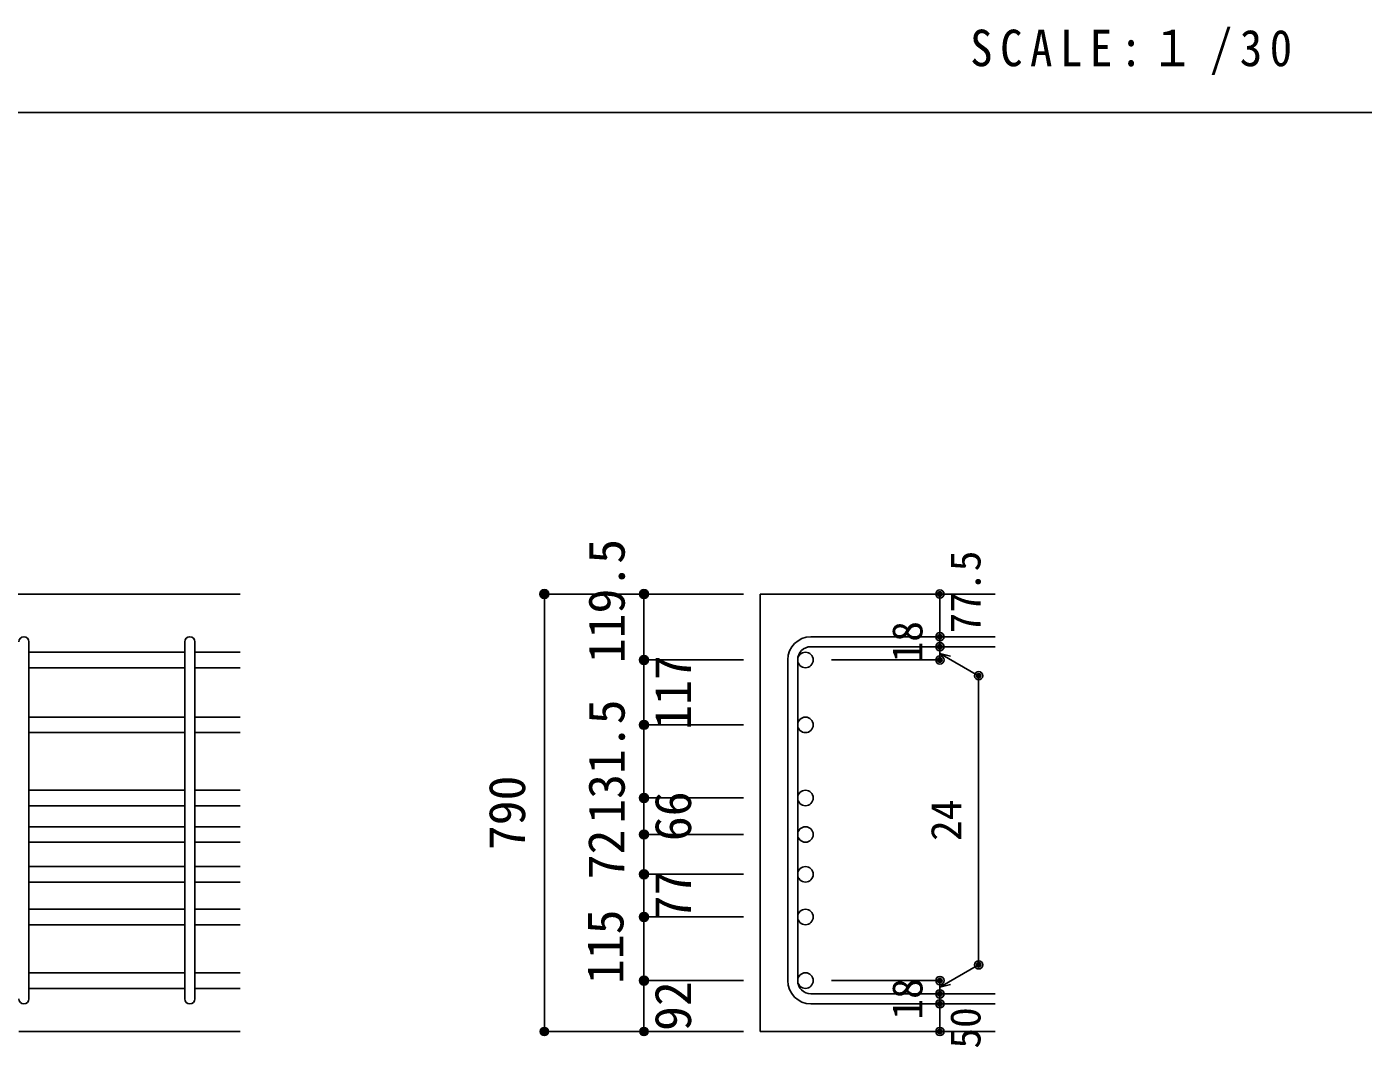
# Model space of a CAD drawing. Units: millimetres at full size, sheet at 1:30; details may follow other scales. Extents: x -5973 to 5954, y -4195 to 4201.
# Drawn here: x 1217 to 3633, y -1911 to -67 of the extents above; entities that cross this region are included whole.
import ezdxf
from ezdxf.enums import TextEntityAlignment as Align

# ---------------------------------------------------------------- set-up
doc = ezdxf.new("R2010")
doc.units = ezdxf.units.MM
doc.header["$LTSCALE"] = 30
doc.header["$PDMODE"] = 32
doc.header["$PDSIZE"] = 15
for name, color, linetype in [('0-1_躯体線', 2, 'Continuous'), ('0-5_基礎梁筋', 7, 'Continuous'), ('0-6_スタラップ筋', 7, 'Continuous'), ('0-D_寸法', 4, 'Continuous'), ('6-7_文字', 7, 'Continuous'), ('F-0_枠', 6, 'Continuous')]:
    doc.layers.add(name, color=color, linetype=linetype)
doc.styles.add('ＭＳ ゴシック', font='')
doc.styles.get('ＭＳ ゴシック').set_extended_font_data('MS Gothic')

msp = doc.modelspace()

# ---------------------------------------------------------------- linework, layer by layer
at = {"layer": '0-1_躯体線'}
for p, q in [((1602.44, -1092.16), (-97.56, -1092.16)), ((2967.44, -1092.16), (2542.44, -1092.16)), ((2542.44, -1092.16), (2542.44, -1882.66)), ((1202.44, -1882.66), (1602.44, -1882.66)), ((2967.44, -1882.66), (2542.44, -1882.66))]:
    msp.add_line(p, q, dxfattribs=at)
at = {"layer": '0-5_基礎梁筋'}
for p, q in [((1220.44, -1197.36), (1502.44, -1197.36)), ((1520.44, -1197.36), (1602.44, -1197.36)), ((1220.44, -1225.36), (1502.44, -1225.36)), ((1520.44, -1225.36), (1602.44, -1225.36)), ((1220.44, -1314.66), (1502.44, -1314.66)), ((1520.44, -1314.66), (1602.44, -1314.66)), ((1220.44, -1342.66), (1502.44, -1342.66)), ((1520.44, -1342.66), (1602.44, -1342.66)), ((1220.44, -1446.66), (1502.44, -1446.66)), ((1520.44, -1446.66), (1602.44, -1446.66)), ((1220.44, -1474.66), (1502.44, -1474.66)), ((1520.44, -1474.66), (1602.44, -1474.66)), ((1220.44, -1512.66), (1502.44, -1512.66)), ((1520.44, -1512.66), (1602.44, -1512.66)), ((1220.44, -1540.66), (1502.44, -1540.66)), ((1520.44, -1540.66), (1602.44, -1540.66)), ((1220.44, -1584.66), (1502.44, -1584.66)), ((1520.44, -1584.66), (1602.44, -1584.66)), ((1220.44, -1612.66), (1502.44, -1612.66)), ((1520.44, -1612.66), (1602.44, -1612.66)), ((1220.44, -1661.66), (1502.44, -1661.66)), ((1520.44, -1661.66), (1602.44, -1661.66)), ((1220.44, -1689.66), (1502.44, -1689.66)), ((1520.44, -1689.66), (1602.44, -1689.66)), ((1220.44, -1776.66), (1502.44, -1776.66)), ((1520.44, -1776.66), (1602.44, -1776.66)), ((1220.44, -1804.66), (1502.44, -1804.66)), ((1520.44, -1804.66), (1602.44, -1804.66))]:
    msp.add_line(p, q, dxfattribs=at)
at = {"layer": '0-5_基礎梁筋', "color": 3}
for centre in [(2624.44, -1211.36), (2624.44, -1328.66), (2624.44, -1460.66), (2624.44, -1526.66), (2624.44, -1598.66), (2624.44, -1675.66), (2624.44, -1790.66)]:
    msp.add_circle(centre, 14, dxfattribs=at)
at = {"layer": '0-6_スタラップ筋'}
for p, q in [((1220.44, -1178.36), (1220.44, -1823.66)), ((1502.44, -1823.66), (1502.44, -1178.36)), ((1520.44, -1178.36), (1520.44, -1823.66)), ((2634.44, -1169.36), (2967.44, -1169.36)), ((2634.44, -1187.36), (2967.44, -1187.36)), ((2592.44, -1211.36), (2592.44, -1790.66)), ((2610.44, -1211.36), (2610.44, -1790.66)), ((2634.44, -1814.66), (2967.44, -1814.66)), ((2634.44, -1832.66), (2967.44, -1832.66))]:
    msp.add_line(p, q, dxfattribs=at)
for centre, radius, start, end in [((1211.44, -1178.36), 9, 0, 180), ((1511.44, -1178.36), 9, 0, 180), ((2634.44, -1211.36), 42, 90, 180), ((2634.44, -1211.36), 24, 90, 180), ((2634.44, -1790.66), 42, 180, 270), ((2634.44, -1790.66), 24, 180, 270), ((1211.44, -1823.66), 9, 180, 0), ((1511.44, -1823.66), 9, 180, 0)]:
    msp.add_arc(centre, radius, start, end, dxfattribs=at)
at = {"layer": '0-D_寸法'}
for p, q in [((2152.44, -1092.16), (2332.44, -1092.16)), ((2152.44, -1092.16), (2332.44, -1092.16)), ((2152.44, -1882.66), (2152.44, -1092.16)), ((2332.44, -1092.16), (2512.44, -1092.16)), ((2332.44, -1092.16), (2512.44, -1092.16)), ((2332.44, -1211.36), (2332.44, -1092.16)), ((2867.44, -1169.36), (2867.44, -1092.16)), ((2867.44, -1092.16), (2867.44, -1169.36)), ((2867.44, -1187.36), (2867.44, -1169.36)), ((2867.44, -1187.36), (2867.44, -1211.36)), ((2867.44, -1199.36), (2937.5, -1239.81)), ((2867.44, -1199.36), (2886.76, -1204.54)), ((2332.44, -1211.36), (2512.44, -1211.36)), ((2332.44, -1211.36), (2512.44, -1211.36)), ((2867.44, -1211.36), (2671.35, -1211.36)), ((2937.5, -1239.81), (2937.5, -1762.21)), ((2332.44, -1328.66), (2512.44, -1328.66)), ((2332.44, -1328.66), (2512.44, -1328.66)), ((2332.44, -1460.66), (2512.44, -1460.66)), ((2332.44, -1460.66), (2512.44, -1460.66)), ((2332.44, -1526.66), (2512.44, -1526.66)), ((2332.44, -1598.66), (2512.44, -1598.66)), ((2332.44, -1675.66), (2512.44, -1675.66)), ((2867.44, -1802.66), (2937.5, -1762.21)), ((2332.44, -1790.66), (2512.44, -1790.66)), ((2867.44, -1790.66), (2671.35, -1790.66)), ((2867.44, -1814.66), (2867.44, -1790.66)), ((2867.44, -1802.66), (2886.76, -1797.49)), ((2867.44, -1832.66), (2867.44, -1814.66)), ((2867.44, -1882.66), (2867.44, -1832.66)), ((2152.44, -1882.66), (2332.44, -1882.66)), ((2332.44, -1882.66), (2512.44, -1882.66))]:
    msp.add_line(p, q, dxfattribs=at)
for points in [[(2332.44, -1211.36), (2332.44, -1328.66), (2332.44, -1460.66)], [(2332.44, -1882.66), (2332.44, -1790.66), (2332.44, -1460.66)]]:
    msp.add_lwpolyline(points, dxfattribs=at)
for centre, radius in [((2152.44, -1092.16), 8), ((2152.44, -1092.16), 7.2), ((2152.44, -1092.16), 6.4), ((2152.44, -1092.16), 5.6), ((2332.44, -1092.16), 8), ((2332.44, -1092.16), 7.2), ((2332.44, -1092.16), 6.4), ((2332.44, -1092.16), 5.6), ((2152.44, -1092.16), 4.8), ((2152.44, -1092.16), 4), ((2152.44, -1092.16), 3.2), ((2152.44, -1092.16), 2.4), ((2152.44, -1092.16), 1.6), ((2152.44, -1092.16), 0.8), ((2332.44, -1092.16), 4.8), ((2332.44, -1092.16), 4), ((2332.44, -1092.16), 3.2), ((2332.44, -1092.16), 2.4), ((2332.44, -1092.16), 1.6), ((2332.44, -1092.16), 0.8), ((2867.44, -1092.16), 4), ((2867.44, -1092.16), 3.6), ((2867.44, -1092.16), 3.2), ((2867.44, -1092.16), 2.8), ((2867.44, -1092.16), 2.4), ((2867.44, -1092.16), 2), ((2867.44, -1092.16), 1.6), ((2867.44, -1092.16), 1.2), ((2867.44, -1092.16), 0.8), ((2867.44, -1092.16), 0.4), ((2867.44, -1169.36), 4), ((2867.44, -1187.36), 4), ((2867.44, -1169.36), 3.6), ((2867.44, -1187.36), 3.6), ((2867.44, -1169.36), 3.2), ((2867.44, -1169.36), 2.8), ((2867.44, -1169.36), 2.4), ((2867.44, -1169.36), 2), ((2867.44, -1169.36), 1.6), ((2867.44, -1169.36), 1.2), ((2867.44, -1169.36), 0.8), ((2867.44, -1169.36), 0.4), ((2332.44, -1211.36), 8), ((2332.44, -1211.36), 7.2), ((2332.44, -1211.36), 6.4), ((2332.44, -1211.36), 5.6), ((2332.44, -1211.36), 4.8), ((2332.44, -1211.36), 4), ((2867.44, -1211.36), 4), ((2867.44, -1211.36), 3.6), ((2867.44, -1187.36), 3.2), ((2867.44, -1187.36), 2.8), ((2867.44, -1187.36), 2.4), ((2867.44, -1187.36), 2), ((2867.44, -1187.36), 1.6), ((2867.44, -1187.36), 1.2), ((2867.44, -1187.36), 0.8), ((2867.44, -1187.36), 0.4), ((2332.44, -1211.36), 3.2), ((2332.44, -1211.36), 2.4), ((2332.44, -1211.36), 1.6), ((2332.44, -1211.36), 0.8), ((2867.44, -1211.36), 3.2), ((2867.44, -1211.36), 2.8), ((2867.44, -1211.36), 2.4), ((2867.44, -1211.36), 2), ((2867.44, -1211.36), 1.6), ((2867.44, -1211.36), 1.2), ((2867.44, -1211.36), 0.8), ((2867.44, -1211.36), 0.4), ((2937.5, -1239.81), 4), ((2937.5, -1239.81), 3.6), ((2937.5, -1239.81), 3.2), ((2937.5, -1239.81), 2.8), ((2937.5, -1239.81), 2.4), ((2937.5, -1239.81), 2), ((2937.5, -1239.81), 1.6), ((2937.5, -1239.81), 1.2), ((2937.5, -1239.81), 0.8), ((2937.5, -1239.81), 0.4), ((2332.44, -1328.66), 8), ((2332.44, -1328.66), 7.2), ((2332.44, -1328.66), 6.4), ((2332.44, -1328.66), 5.6), ((2332.44, -1328.66), 4.8), ((2332.44, -1328.66), 4), ((2332.44, -1328.66), 3.2), ((2332.44, -1328.66), 2.4), ((2332.44, -1328.66), 1.6), ((2332.44, -1328.66), 0.8), ((2332.44, -1460.66), 8), ((2332.44, -1460.66), 7.2), ((2332.44, -1460.66), 6.4), ((2332.44, -1460.66), 5.6), ((2332.44, -1460.66), 4.8), ((2332.44, -1460.66), 4), ((2332.44, -1460.66), 3.2), ((2332.44, -1460.66), 2.4), ((2332.44, -1460.66), 1.6), ((2332.44, -1460.66), 0.8), ((2332.44, -1526.66), 8), ((2332.44, -1526.66), 7.2), ((2332.44, -1526.66), 6.4), ((2332.44, -1526.66), 5.6), ((2332.44, -1526.66), 4.8), ((2332.44, -1526.66), 4), ((2332.44, -1526.66), 3.2), ((2332.44, -1526.66), 2.4), ((2332.44, -1526.66), 1.6), ((2332.44, -1526.66), 0.8), ((2332.44, -1598.66), 8), ((2332.44, -1598.66), 7.2), ((2332.44, -1598.66), 6.4), ((2332.44, -1598.66), 5.6), ((2332.44, -1598.66), 4.8), ((2332.44, -1598.66), 4), ((2332.44, -1598.66), 3.2), ((2332.44, -1598.66), 2.4), ((2332.44, -1598.66), 1.6), ((2332.44, -1598.66), 0.8), ((2332.44, -1675.66), 8), ((2332.44, -1675.66), 7.2), ((2332.44, -1675.66), 6.4), ((2332.44, -1675.66), 5.6), ((2332.44, -1675.66), 4.8), ((2332.44, -1675.66), 4), ((2332.44, -1675.66), 3.2), ((2332.44, -1675.66), 2.4), ((2332.44, -1675.66), 1.6), ((2332.44, -1675.66), 0.8), ((2937.5, -1762.21), 4), ((2937.5, -1762.21), 3.6), ((2937.5, -1762.21), 3.2), ((2937.5, -1762.21), 2.8), ((2937.5, -1762.21), 2.4), ((2937.5, -1762.21), 2), ((2937.5, -1762.21), 1.6), ((2937.5, -1762.21), 1.2), ((2937.5, -1762.21), 0.8), ((2937.5, -1762.21), 0.4), ((2332.44, -1790.66), 8), ((2332.44, -1790.66), 7.2), ((2332.44, -1790.66), 6.4), ((2332.44, -1790.66), 5.6), ((2332.44, -1790.66), 4.8), ((2332.44, -1790.66), 4), ((2332.44, -1790.66), 3.2), ((2867.44, -1790.66), 4), ((2867.44, -1790.66), 3.6), ((2867.44, -1790.66), 3.2), ((2867.44, -1790.66), 2.8), ((2332.44, -1790.66), 2.4), ((2332.44, -1790.66), 1.6), ((2332.44, -1790.66), 0.8), ((2867.44, -1814.66), 4), ((2867.44, -1814.66), 3.6), ((2867.44, -1814.66), 3.2), ((2867.44, -1814.66), 2.8), ((2867.44, -1790.66), 2.4), ((2867.44, -1790.66), 2), ((2867.44, -1790.66), 1.6), ((2867.44, -1790.66), 1.2), ((2867.44, -1790.66), 0.8), ((2867.44, -1790.66), 0.4), ((2867.44, -1832.66), 4), ((2867.44, -1832.66), 3.6), ((2867.44, -1832.66), 3.2), ((2867.44, -1832.66), 2.8), ((2867.44, -1814.66), 2.4), ((2867.44, -1832.66), 2.4), ((2867.44, -1814.66), 2), ((2867.44, -1832.66), 2), ((2867.44, -1814.66), 1.6), ((2867.44, -1832.66), 1.6), ((2867.44, -1814.66), 1.2), ((2867.44, -1832.66), 1.2), ((2867.44, -1814.66), 0.8), ((2867.44, -1832.66), 0.8), ((2867.44, -1814.66), 0.4), ((2867.44, -1832.66), 0.4), ((2152.44, -1882.66), 7.2), ((2152.44, -1882.66), 6.4), ((2152.44, -1882.66), 5.6), ((2152.44, -1882.66), 4.8), ((2152.44, -1882.66), 4), ((2152.44, -1882.66), 3.2), ((2152.44, -1882.66), 2.4), ((2152.44, -1882.66), 1.6), ((2152.44, -1882.66), 0.8), ((2332.44, -1882.66), 7.2), ((2332.44, -1882.66), 6.4), ((2332.44, -1882.66), 5.6), ((2332.44, -1882.66), 4.8), ((2332.44, -1882.66), 4), ((2332.44, -1882.66), 3.2), ((2332.44, -1882.66), 2.4), ((2332.44, -1882.66), 1.6), ((2332.44, -1882.66), 0.8), ((2867.44, -1882.66), 4), ((2867.44, -1882.66), 3.6), ((2867.44, -1882.66), 3.2), ((2867.44, -1882.66), 2.8), ((2867.44, -1882.66), 2.4), ((2867.44, -1882.66), 2), ((2867.44, -1882.66), 1.6), ((2867.44, -1882.66), 1.2), ((2867.44, -1882.66), 0.8), ((2867.44, -1882.66), 0.4)]:
    msp.add_circle(centre, radius, dxfattribs=at)
at = {"layer": '0-D_寸法', "color": 7}
for p in [(2152.44, -1092.16), (2152.44, -1092.16), (2332.44, -1092.16), (2867.44, -1092.16), (2867.44, -1169.36), (2867.44, -1187.36), (2332.44, -1211.36), (2867.44, -1211.36), (2937.5, -1239.81), (2332.44, -1328.66), (2332.44, -1460.66), (2332.44, -1526.66), (2332.44, -1526.66), (2332.44, -1598.66), (2332.44, -1598.66), (2332.44, -1675.66), (2332.44, -1675.66), (2937.5, -1762.21), (2332.44, -1790.66), (2332.44, -1790.66), (2867.44, -1790.66), (2867.44, -1790.66), (2867.44, -1814.66), (2867.44, -1832.66), (2152.44, -1882.66), (2152.44, -1882.66), (2332.44, -1882.66), (2867.44, -1882.66)]:
    msp.add_point(p, dxfattribs=at)
at = {"layer": 'F-0_枠', "color": 2}
msp.add_line((-5972.88, -222.05), (3723.6, -222.05), dxfattribs=at)

# ---------------------------------------------------------------- texts
at = {"layer": '0-D_寸法', "style": 'ＭＳ ゴシック'}
for s, height, p in [('119.5', 65.98, (2317.44, -1217.13)), ('77.5', 54.99, (2957.44, -1163.36)), ('18', 54.99, (2852.44, -1215.86)), ('117', 65.98, (2437.44, -1337.51)), ('131.5', 65.98, (2317.44, -1507.16)), ('790', 65.98, (2137.44, -1554.91)), ('66', 65.98, (2437.44, -1538.66)), ('24', 54.99, (2922.5, -1538.51)), ('72', 65.98, (2316.93, -1607.7)), ('77', 65.98, (2437.39, -1681.92)), ('115', 65.98, (2315.22, -1796.86)), ('92', 65.98, (2437.44, -1881.66)), ('18', 54.99, (2852.44, -1861.16)), ('50', 54.99, (2957.44, -1913.66))]:
    msp.add_text(s, height=height, rotation=90, dxfattribs=at).set_placement(p, align=Align.BOTTOM_LEFT)
at = {"layer": '6-7_文字', "color": 2, "insert": (2922.26, -154.55), "char_height": 65.98, "attachment_point": 7, "style": 'ＭＳ ゴシック'}
msp.add_mtext('\\T1.34;\\W0.9;SCALE:１/30', dxfattribs=at)

doc.saveas('drawing.dxf')
